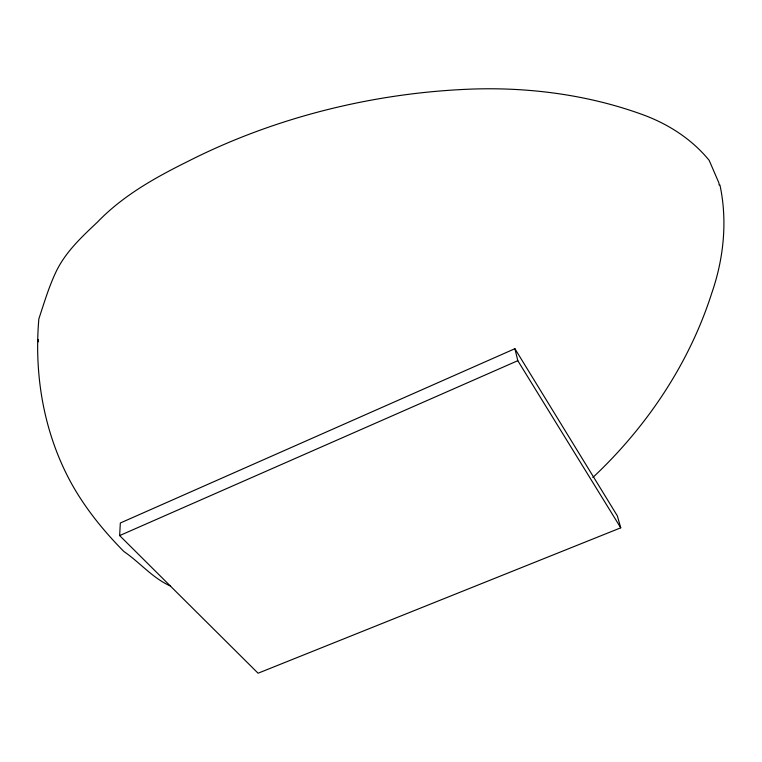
<?xml version="1.0" encoding="UTF-8"?>
<svg xmlns="http://www.w3.org/2000/svg" width="762" height="762" viewBox="0 0 762 762"><rect width="100%" height="100%" fill="white"/><g stroke="black" fill="none" stroke-linecap="round" stroke-linejoin="round"><path stroke-width="1.14" d="M719.185 185.052A200.444 159.248 -16.7 0 0 718.928 182.975L709.174 160.363A195.958 151.809 -16.6 0 0 642.28 114.5A380.962 278.559 -10.2 0 0 471.726 89.087A491.623 342.081 -9.2 0 0 187.785 161.458C155.21 177.594 122.787 195.691 97.393 222.18C81.42 237.192 64.827 252.67 55.521 272.901C48.616 287.712 43.977 303.4 38.852 318.878C33.919 375.695 43.996 433.883 71.771 484.051C85.754 508.997 103.832 531.2 123.873 551.498C139.808 562.337 152.781 578.32 170.583 586.073M119.644 535.591L120.329 522.999L514.902 348.71L617.334 515.836L620.744 527.818L258.08 673.217L119.644 535.591L517.798 360.683L514.902 348.71M592.826 477.507C646.671 426.977 689.124 363.807 711.718 293.265C723.719 258.718 727.662 220.875 719.928 184.975M517.798 360.683L620.744 527.818M38.3 339.595L38.5 341.843"/></g></svg>
